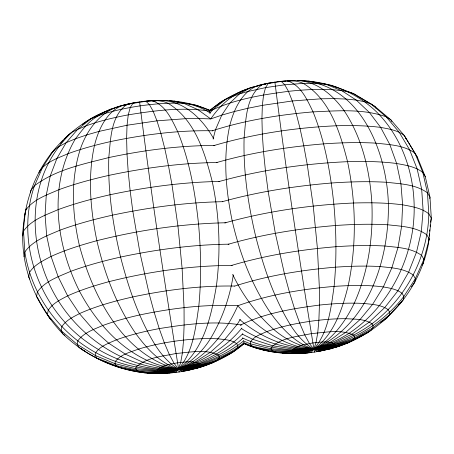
<?xml version="1.0" encoding="UTF-8"?>
<svg xmlns="http://www.w3.org/2000/svg" width="454" height="454" viewBox="0 0 454 454"><rect width="100%" height="100%" fill="white"/><g stroke="black" fill="none" stroke-linecap="round" stroke-linejoin="round"><path stroke-width="0.68" d="M172.668 372.484C132.767 377.711 91.884 361.702 63.157 334.167C37.915 308.033 22.274 272.468 22.7 235.893C23.648 206.61 32.665 177.474 50.7 154.156C71.488 127.058 102.445 107.819 136.285 102.411C161.022 98.166 187.071 100.442 210.191 110.447M243.809 343.553C269.965 354.784 299.878 356.486 327.385 349.427C377.938 338.151 419.082 294.368 428.491 243.588L428.69 241.517M428.826 240.138L428.956 238.759M429.223 235.995L429.427 233.923M429.694 231.165L429.825 229.786M430.159 226.336L430.296 224.951M22.7 235.893L25.509 210.412C33.233 199.323 46.932 194.953 58.77 189.744C75.052 183.745 91.827 179.245 108.739 175.414C144.366 167.872 180.675 162.963 217.126 162.538M30.395 192.819L30.815 190.357L34.493 185.72L42.619 167.242L53.617 150.478L58.81 146.625L66.136 142.698L75.432 138.788L86.453 135.003L98.944 131.422L127.041 125.236L156.976 120.838L185.817 118.664L198.937 118.483L210.747 118.925L221.768 115.134L234.258 111.553L247.895 108.268L262.355 105.368L292.291 100.97L321.131 98.796L334.252 98.614L346.061 99.057L356.271 100.096L364.63 101.724L370.929 103.887L375.021 106.537L390.843 119.833L404.287 135.519L417.43 157.351L425.313 176.776L429.972 197.201L431.3 218.107L428.491 243.588M24.028 256.799L24.845 251.97L23.506 231.12C31.525 219.6 45.752 215.065 58.05 209.657C74.955 203.426 92.378 198.756 109.942 194.777C145.893 187.15 182.508 182.145 219.288 181.447M39.061 172.753L39.277 171.447C45.848 162.016 57.499 158.298 67.572 153.872C81.425 148.764 95.692 144.94 110.078 141.682C143.85 134.577 178.371 130.082 212.932 130.792M429.739 198.58L429.972 197.201L427.452 192.854L422.827 172.486L415.041 153.219C403.901 145.008 389.305 144.69 376.082 143.158C358.592 142.13 341.062 142.658 323.589 143.873C287.376 146.892 251.255 152.561 216.303 162.663M430.608 222.199L431.3 218.107L428.814 213.817L427.452 192.854C415.745 184.222 400.394 183.887 386.496 182.275C368.103 181.197 349.671 181.748 331.301 183.024C294.521 186.078 257.849 191.787 222.267 201.701M233.299 274.959C229.832 297.353 222.216 319.134 210.514 338.559C201.417 353.535 187.774 364.534 172.52 372.734L160.063 373.432M213.079 139.009L215.502 129.668L221.768 115.134L229.832 103.109L239.496 93.893L250.512 87.707L268.399 83.19L278.223 81.572L293.937 80.568L304.827 80.681L309.293 81.135L331.216 85.278L335.262 86.669L353.825 93.757L370.929 103.887L386.161 116.797L390.843 119.833L391.859 121.587M24.737 215.009L25.628 211.615M25.986 210.259L26.519 208.227M139.582 101.872C150.841 192.07 164.416 282.223 179.103 371.996C202.859 368.444 225.95 359.103 244.343 343.474M274.897 82.004C286.156 172.202 299.731 262.355 314.418 352.128L314.543 351.765M179.228 371.633L179.103 371.996L172.52 372.734L154.332 373.511M240.257 319.412L237.3 324.224L224.651 339.513L210.389 352.276L194.874 362.196L169.399 372.91M402.278 300.633L400.383 303.522L398.306 305.065M64.797 138.901C69.575 132.046 78.037 129.345 85.358 126.127C99.261 121.008 113.716 117.597 128.255 114.856C155.086 110.515 182.735 106.849 209.799 111.156M82.35 124.64C89.864 118.063 99.755 113.965 108.96 110.191M217.29 105.243L218.414 103.824L221.745 101.355L241.636 91.067L250.512 87.707L261.947 84.87M421.959 265.187L423.185 263.643L423.911 259.336L429.263 238.991L426.874 234.86C415.733 226.654 401.137 226.33 387.915 224.798C370.424 223.777 352.894 224.299 335.421 225.513C299.209 228.538 263.087 234.207 228.135 244.303M232.652 274.386C242.572 295.117 256.419 314.003 273.609 329.298C286.985 341.079 303.584 347.69 320.916 350.942L347.679 343.065L367.57 332.776L370.901 330.308L372.774 327.941L389.203 315.099L403.3 299.844L403.873 296.428L415.382 278.637L423.911 259.336L421.67 255.466C411.239 247.776 397.562 247.475 385.174 246.04C368.784 245.081 352.361 245.569 336 246.709C300.582 249.649 265.272 255.358 231.182 265.545M411.381 286.758L414.723 282.553L415.382 278.637L413.344 275.124C403.873 268.144 391.456 267.871 380.208 266.566C365.328 265.692 350.414 266.14 335.557 267.173C301.433 270.062 267.338 275.578 234.684 286.099M209.725 113.239L212.943 109.505L226.45 98.83L239.496 93.893L247.509 91.595L265.55 87.622L284.772 84.796L303.289 83.4L311.711 83.286L325.847 84.24L341.635 90.613L356.271 100.096L369.386 112.467L380.656 127.409L389.816 144.559L396.631 163.497L400.933 183.751L402.619 204.822L401.648 226.2L398.039 247.351L391.887 267.758L383.341 286.917L372.609 304.356L359.96 319.644L345.704 332.407L330.189 342.327L304.713 353.042L289.646 353.643M71.539 132.642C19.357 181.504 26.968 266.651 71.057 318.129C93.456 344.314 124.657 363.211 159.002 368.092C174.381 368.007 190.867 372.28 205.322 365.266M380.634 322.34L383.403 320.325M50.7 154.156L54.928 149.576M60.569 143.475L63.39 140.422M241.874 328.072C222.829 351.498 195.18 365.249 166.499 372.95C163.48 372.751 160.092 372.961 157.476 371.196L157.209 369.76C162.492 364.749 170.585 364.312 177.401 362.82C184.466 362.252 192.382 360.419 199.028 363.62L199.289 365.056L197.496 366.724L193.818 368.455L185.601 370.81C125.86 361.083 93.552 298.755 79.439 245.693C72.209 214.214 70.313 180.664 80.188 149.536C87.236 128.414 103.183 107.66 126.632 104.738M242.805 333.684C225.354 351.396 202.501 363.109 178.484 369.034C168.366 372.206 157.708 374.397 147.102 372.91M242.958 338.196C230.36 349.739 214.759 357.326 199.028 363.62C181.208 368.183 163.361 374.289 144.707 372.865C121.048 369.862 98.49 361.163 78.979 347.463L77.197 344.393L61.125 330.654L47.466 314.611L36.57 296.649L37.341 292.053C45.065 280.964 58.765 276.594 70.603 271.39C86.884 265.386 103.66 260.891 120.571 257.06C156.199 249.513 192.507 244.604 228.958 244.184M243.696 340.829C225.15 356.112 201.99 364.914 178.484 369.034C165.375 371.429 151.454 374.295 138.3 371.207L118.738 367.331L116.111 365.629L96.776 358.036L95.295 355.482L77.197 344.393L77.776 340.977C83.519 332.731 93.7 329.479 102.502 325.609C114.612 321.148 127.08 317.806 139.656 314.957C171.862 308.204 204.873 304.066 237.817 305.741C268.751 294.629 301.45 289.204 334.104 286.406C350.494 285.305 367.014 284.817 383.341 286.917C389.838 288.125 396.762 289.124 402.096 293.352L403.873 296.428C381.916 324.689 349.137 343.706 313.799 349.166C290.764 356.254 265.732 353.07 243.946 343.411M228.629 354.313L227.55 355.17L223.374 356.923M363.943 334.445L359.284 336.806M244.031 342.674C231.063 353.445 215.179 359.897 199.289 365.056C179.205 369.034 158.889 373.37 138.3 371.207L136.512 370.05L116.111 365.629L114.97 363.654L95.295 355.482L95.777 352.644C100.55 345.789 109.011 343.088 116.332 339.87C130.236 334.757 144.69 331.341 159.229 328.6C186.288 324.247 214.197 320.484 241.466 325.03M209.657 110.526L218.414 103.824L221.473 102.212M209.612 110.657C220.258 101.809 232.454 94.341 245.591 89.949M244.388 343.343L232.255 352.644L212.364 362.933L195.878 367.592L157.084 370.515L135.735 368.71L114.97 363.654L115.339 361.463C120.798 354.336 130.292 352.208 138.294 349.166C149.939 345.596 161.896 343.145 173.933 341.317C188.546 339.269 203.335 338.009 218.096 338.843C224.407 339.575 231.375 339.728 236.687 343.644L237.834 345.619L237.459 347.809L235.586 350.176L217.835 359.534L215.571 361.214L197.496 366.724L157.476 371.196L136.512 370.05L135.735 368.71L135.99 367.218C146.415 357.315 162.407 356.452 175.868 353.501C189.823 352.383 205.469 348.763 218.584 355.085L219.361 356.43L219.112 357.922L217.835 359.534C178.666 375.061 132.92 372.689 95.777 352.644C58.401 332.095 31.173 294.288 24.845 251.97C32.966 240.308 47.369 235.717 59.815 230.24C76.936 223.93 94.574 219.197 112.359 215.173C148.674 207.467 185.652 202.416 222.801 201.684M237.294 93.626L238.429 92.786L240.438 92.173M382.461 321.358L386.774 318.158L389.203 315.099L389.68 312.261L388.198 309.707C381.32 304.634 372.297 304.435 364.125 303.488C349.211 302.619 334.263 303.505 319.429 305.082C292.484 308.68 264.824 312.959 240.262 325.212M340.023 345.738L338.803 346.425L326.693 349.427L293.171 349.081L272.576 345.738L252.526 339.229L242.385 334.155M209.288 111.463C233.844 99.216 261.51 94.937 288.455 91.339C303.289 89.761 318.237 88.876 333.151 89.744C341.323 90.692 350.346 90.891 357.224 95.964M83.099 123.692L84.932 122.728M370.901 330.308L353.15 339.666L350.885 341.346L332.81 346.856L293.698 351.912L273.614 351.339L254.053 347.463L251.425 345.761L243.69 342.725M211.326 363.058C194.783 371.31 175.692 368.489 157.856 368.949C129.668 366.253 102.774 354.937 80.693 337.294C37.001 301.887 15.958 239.61 34.493 185.72C55.95 169.518 83.258 164.104 108.79 157.572C143.634 150.172 179.182 145.541 214.844 145.445M213.738 361.793L214.946 361.157M347.843 342.554C330.921 351.697 310.956 348.286 292.524 349.892C275.391 348.388 258.025 345.505 242.447 337.895M125.474 105.203L126.694 104.783M212.183 130.809C244.831 120.287 278.926 114.766 313.05 111.883C337.345 110.816 362.808 108.523 386.161 116.797L399.134 132.182L409.536 149.65L417.113 168.786L421.67 189.108L423.1 210.117L421.369 231.296L416.517 252.123L408.662 272.094L398.005 290.702L384.799 307.506L369.374 322.073L352.111 334.059L333.435 343.167L301.814 353.081L296.939 352.752L293.698 351.912L292.399 350.647L292.524 349.892C297.807 344.881 305.9 344.444 312.715 342.952C319.775 342.384 327.697 340.551 334.337 343.752L334.604 345.188L331.187 347.724L292.399 350.647L271.049 348.842L250.285 343.786L243.304 340.886M103.115 112.654L104.454 112.246M127.307 104.573L133.084 103.058M262.616 84.705L268.399 83.19M213.8 145.598C253.599 133.828 294.964 127.659 336.386 125.769C351.158 125.355 365.981 125.497 380.656 127.409C388.845 128.93 397.568 130.19 404.287 135.519L417.43 157.351M218.822 181.611C260.738 169.898 304.112 163.644 347.554 161.675C363.932 161.221 380.361 161.374 396.631 163.497C405.706 165.182 415.376 166.578 422.827 172.486L425.313 176.776M224.815 222.937C266.725 211.229 310.099 204.975 353.541 203.006C369.919 202.552 386.348 202.705 402.619 204.822C411.693 206.513 421.363 207.909 428.814 213.817C428.009 256.748 406.273 298.074 372.002 323.776C354.614 336.261 334.802 344.966 313.799 349.166C303.681 352.344 293.023 354.529 282.416 353.042M136.285 102.411L126.615 104.573C110.577 116.508 110.662 139.531 108.79 157.572C107.848 191.1 112.791 224.52 120.571 257.06C128.431 287.524 138.572 317.789 155.069 344.756C161.942 355.726 170.8 365.464 182.4 371.457L185.079 370.742M271.6 82.543L261.93 84.705C245.892 96.64 245.972 119.663 244.104 137.704C243.162 171.232 248.105 204.652 255.886 237.192C263.746 267.656 273.887 297.92 290.384 324.888C297.256 335.858 306.115 345.596 317.715 351.589L321.063 350.692L317.153 351.339M114.329 108.188L110.379 109.232L97.099 116.19L91.135 118.698L77.634 129.373L66.136 142.698L56.943 158.338L50.263 175.919L46.274 194.999L45.071 215.111L46.677 235.762L51.058 256.442L58.106 276.645L67.646 295.866L79.444 313.635L93.212 329.519L108.608 343.116L125.253 354.103L142.732 362.207L160.625 367.224L188.62 370.084L198.029 367.859M250.302 88.15C233.645 92.576 220.298 104.976 210.747 118.925L197.836 109.613L183.978 103.438L169.518 100.55M130.065 103.779C109.221 105.833 98.904 127.387 94.472 145.439C87.543 176.839 90.403 209.476 96.878 240.694C104.448 273.609 116.644 305.803 135.877 333.741C146.926 348.621 160.222 363.404 178.484 369.034C206.422 357.769 225.825 332.555 237.817 305.741C253.968 324.173 274.205 339.609 297.994 346.493C309.679 347.934 321.801 352.514 333.344 347.991M265.38 83.916C244.536 85.965 234.219 107.519 229.786 125.571C222.857 156.971 225.712 189.607 232.193 220.826C239.757 253.741 251.959 285.935 271.191 313.879C282.24 328.753 295.537 343.536 313.799 349.166L333.962 346.005L353.15 339.666L354.426 338.054L372.774 327.941L373.148 325.751L372.002 323.776C364.409 318.651 354.591 319.27 345.823 318.691C333.582 318.64 321.364 319.729 309.248 321.449C294.76 323.679 280.322 326.681 266.532 331.732C260.88 334.218 254.342 336.3 250.653 341.595L250.285 343.786L251.425 345.761C285.305 355.505 322.073 351.141 354.426 338.054L354.676 336.562L353.899 335.217C340.784 328.895 325.138 332.515 311.183 333.639C297.722 336.584 281.73 337.447 271.299 347.35L271.049 348.842L271.827 350.182C278.438 355.198 287.637 350.772 295.089 352.395C314.469 350.403 332.958 343.553 349.359 333.117C384.447 309.441 406.988 269.982 412.89 228.385C418.191 187.86 407.312 144.497 378.948 114.323C360.277 94.92 334.592 83.349 307.88 81.158M185.748 370.56L192.07 369.295M321.699 350.567L327.385 349.427M181.186 371.315L182.491 371.1M183.796 370.884L185.096 370.668M174.637 372.229L175.948 372.059M304.713 353.042L307.835 352.866C332.385 339.637 341.936 311.03 348.207 285.617C356.782 244.859 356.112 202.376 347.554 161.675C340.103 132.823 330.427 99.721 303.289 83.4C292.121 78.207 279.84 82.026 268.252 83.44L265.55 87.622L263.57 94.988L262.355 105.368L261.935 118.494L262.321 134.043L263.502 151.642L265.454 170.852L268.121 191.202L275.334 233.288L284.442 273.785L289.431 292.183L294.544 308.731L299.668 323.027L304.662 334.706L309.412 343.496L313.799 349.166L311.092 352.559L305.406 352.86M210.418 113.137C200.333 106.616 188.529 102.49 176.396 103.154C164.155 103.103 151.931 104.193 139.815 105.913C127.784 107.74 115.827 110.191 104.182 113.761C91.282 116.967 83.184 128.885 75.432 138.788C47.908 185.221 56.114 244.519 79.354 290.94C99.33 328.912 133.726 364.613 178.484 369.034C204.096 349.864 211.212 315.922 216.376 286.139C220.899 251.357 219.532 215.854 212.239 181.543C204.788 152.692 195.112 119.589 167.974 103.268C156.806 98.075 144.525 101.895 132.937 103.308L130.236 107.49L128.255 114.856L127.041 125.236L126.621 138.362L127.007 153.912L128.187 171.51L130.139 190.72L132.806 211.065L140.019 253.156L149.128 293.653L154.116 312.051L159.229 328.6L164.354 342.895L169.348 354.574L174.098 363.365L178.484 369.034L175.777 372.428L174.535 372.45M304.118 352.979L295.378 353.564M281.48 81.266L285.765 81.073M146.165 101.134L156.244 100.731M287.501 81.05L294.26 80.738M297.642 80.579C317.278 81.34 333.259 95.493 344.194 110.77C362.218 137.937 369.789 170.579 371.866 202.756C373.313 236.943 368.393 271.753 354.307 303.124C345.295 321.704 332.646 339.598 313.799 349.166C288.296 349.58 262.9 342.344 241.432 328.565M159.626 100.578C183.609 99.857 202.915 119.198 213.76 138.913M302.029 80.767C360.913 84.847 386.763 152.396 388.357 203.369C389.424 259.03 368.733 325.183 313.799 349.166C286.587 348.303 260.216 337.163 239.672 319.497M156.204 100.97L152.186 100.919M278.223 81.572L281.332 81.516L284.772 84.796L288.455 91.339L292.291 100.97L296.184 113.466L300.043 128.51L303.766 145.734L307.267 164.711L313.254 206.042L317.425 248.452L319.366 287.791L319.429 305.082L318.884 320.206L317.743 332.788L316.035 342.52L313.799 349.166C328.651 331.976 330.938 308.005 334.104 286.406C336.783 259.047 336.34 231.466 333.843 204.113C330.495 172.73 324.973 141.245 313.05 111.883C307.256 100.033 301.229 85.613 287.774 80.914M142.908 101.441L146.018 101.384L149.457 104.664L153.14 111.202L156.976 120.838L160.869 133.334L164.728 148.373L168.451 165.602L171.953 184.579L177.94 225.91L182.111 268.32L184.052 307.659L184.114 324.951L183.575 340.069L182.434 352.656L180.72 362.388L178.484 369.034C193.336 351.844 195.623 327.873 198.79 306.274C201.468 278.915 201.026 251.334 198.529 223.981C195.18 192.598 189.659 161.113 177.735 131.751C171.941 119.901 165.914 105.481 152.459 100.782M225.978 222.766C182.446 223.646 139.072 230.047 96.878 240.694C81.277 244.922 65.796 249.745 51.058 256.442C43.141 260.613 34.481 264.654 29.493 272.445L28.687 277.224L29.754 279.062M232.227 265.391C190.68 265.618 149.235 271.509 108.983 281.656C94.909 285.47 80.943 289.822 67.646 295.866C60.507 299.623 52.698 303.266 48.192 310.303L47.466 314.611L49.713 318.481L50.854 319.224M310.865 81.834L312.942 81.845L314.599 82.412M176.243 101.707L195.901 105.146L210.054 110.589M234.758 286.06C200.424 285.452 166.136 289.902 132.585 296.978C114.476 301.121 96.413 305.962 79.444 313.635C72.963 317.051 65.87 320.359 61.784 326.744L61.125 330.654L63.157 334.167L64.916 335.307M268.053 350.363L263.468 349.892L262.202 349.387M130.775 370.033L126.887 369.25M173.978 101.004L179.835 102.468M105.413 362.037L106.803 362.309M333.236 86.266L335.262 86.669L336.312 87.35M196.576 105.867L199.947 106.537M84.331 350.545L83.071 350.113L80.971 348.331M357.82 96.316L375.021 106.537L375.912 108.075M405.621 138.322L406.534 139.389M38.181 298.857L38.959 300.781"/></g></svg>
